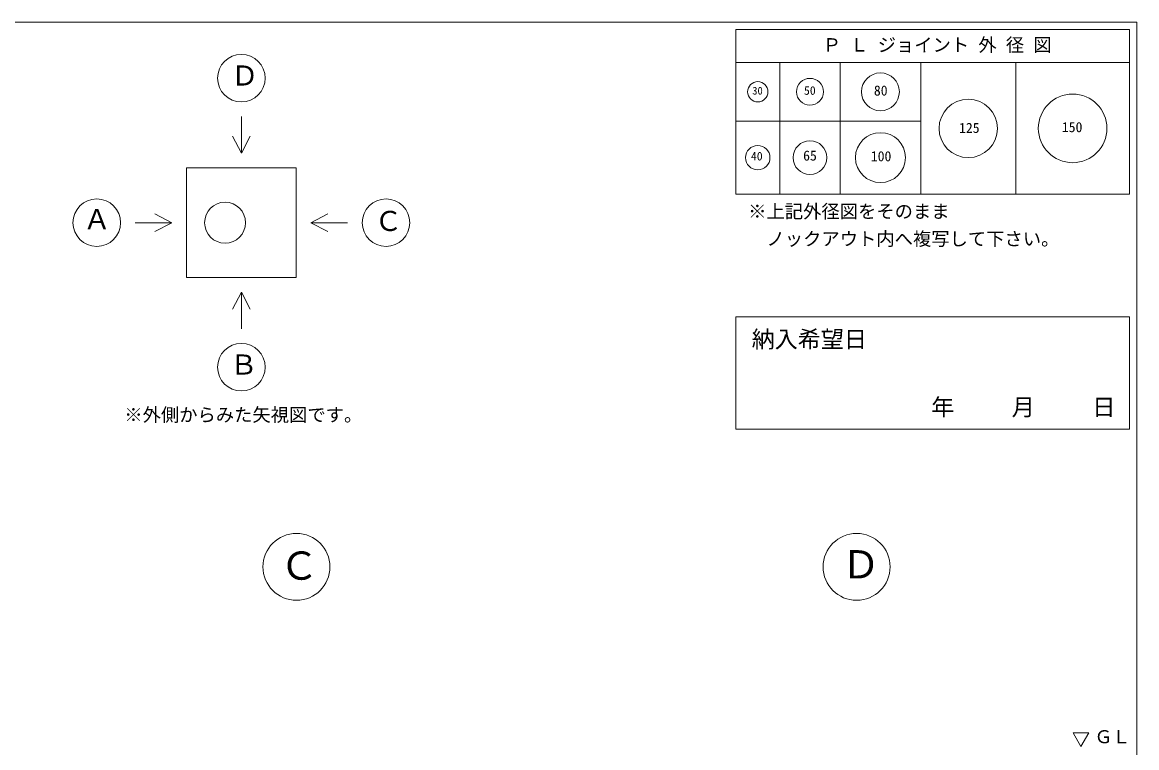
# Model space of a CAD drawing. Units: millimetres, scale not verified. Extents: x -6420 to 6420, y -3057 to 3057.
# Drawn here: x 2361 to 6420, y 413 to 3057 of the extents above; entities that cross this region are included whole.
import ezdxf
from ezdxf.enums import TextEntityAlignment as Align

# ---------------------------------------------------------------- set-up
doc = ezdxf.new("R2010")
doc.units = ezdxf.units.MM
doc.header["$LTSCALE"] = 20
for name, color, linetype, lineweight in [('0-2_waku', 7, 'Continuous', 18), ('0-3_gaikei', 7, 'Continuous', 18), ('0-5_sunpou', 7, 'Continuous', 5), ('0-D_文字１', 7, 'Continuous', 18)]:
    doc.layers.add(name, color=color, linetype=linetype, lineweight=lineweight)
doc.styles.add('ＭＳ ゴシック', font='')
doc.styles.get('ＭＳ ゴシック').set_extended_font_data('MS Gothic')

msp = doc.modelspace()

# ---------------------------------------------------------------- linework, layer by layer
at = {"layer": '0-2_waku'}
for p, q in [((-1740.36, 3056.72), (6419.64, 3056.72)), ((6419.64, 3056.72), (6419.64, -2643.28)), ((4959.64, 3030.05), (4959.64, 2430.05)), ((4959.64, 3030.05), (6392.97, 3030.05)), ((4959.64, 3030.05), (6392.97, 3030.05)), ((4959.64, 3030.05), (6392.97, 3030.05)), ((4959.64, 3030.05), (4959.64, 2430.05)), ((4959.64, 3030.05), (6392.97, 3030.05)), ((4959.64, 3030.05), (6392.97, 3030.05)), ((4959.64, 3030.05), (6392.97, 3030.05)), ((6392.97, 3030.05), (6392.97, 2430.05)), ((6392.97, 3030.05), (6392.97, 2430.05)), ((4959.64, 2910.05), (6392.97, 2910.05)), ((5119.64, 2910.05), (5119.64, 2430.05)), ((5339.64, 2910.05), (5339.64, 2430.05)), ((5632.97, 2910.05), (5632.97, 2430.05)), ((5979.64, 2910.05), (5979.64, 2430.05)), ((4959.64, 2696.72), (5632.97, 2696.72)), ((4959.64, 2430.05), (6392.97, 2430.05)), ((4959.64, 2430.05), (6392.97, 2430.05))]:
    msp.add_line(p, q, dxfattribs=at)
at = {"layer": '0-3_gaikei'}
for p, q in [((3159.12, 2713.01), (3159.12, 2579.68)), ((3159.12, 2579.68), (3126.95, 2641.52)), ((3159.12, 2579.68), (3191.29, 2641.52)), ((2959.12, 2526.35), (3359.12, 2526.35)), ((2959.12, 2526.35), (2959.12, 2126.35)), ((3359.12, 2526.35), (3359.12, 2126.35)), ((2905.79, 2326.35), (2843.95, 2358.52)), ((3412.45, 2326.35), (3474.29, 2358.52)), ((2772.45, 2326.35), (2905.79, 2326.35)), ((2905.79, 2326.35), (2843.95, 2294.18)), ((2959.12, 2126.35), (3359.12, 2126.35)), ((3159.12, 2073.01), (3126.95, 2011.18)), ((3159.12, 2073.01), (3191.29, 2011.18)), ((3159.12, 1939.68), (3159.12, 2073.01))]:
    msp.add_line(p, q, dxfattribs=at)
msp.add_lwpolyline([(3545.79, 2326.35), (3412.45, 2326.35), (3474.29, 2294.18)], dxfattribs=at)
for centre, radius in [((3159.12, 2853.01), 86.67), ((2632.45, 2326.35), 86.67), ((3099.8, 2326.35), 74.67), ((3685.79, 2326.35), 86.67), ((3159.12, 1799.68), 86.67), ((3359.64, 1072.05), 121.88), ((5399.64, 1072.05), 121.88)]:
    msp.add_circle(centre, radius, dxfattribs=at)
at = {"layer": '0-5_sunpou', "lineweight": 18}
msp.add_lwpolyline([(4959.64, 1983), (4959.64, 1574.05), (6392.97, 1574.05), (6392.97, 1983)], close=True, dxfattribs=at)
for centre, radius in [((5229.64, 2803.39), 49), ((5486.31, 2803.39), 69), ((5039.64, 2803.39), 37), ((5806.31, 2670.05), 106.5), ((6186.31, 2670.05), 125), ((5486.31, 2563.39), 91), ((5039.64, 2563.39), 44.5), ((5229.64, 2563.39), 61.5)]:
    msp.add_circle(centre, radius, dxfattribs=at)
at = {"layer": '0-D_文字１'}
for p, q in [((6187.94, 467.77), (6244.81, 467.77)), ((6216.37, 417.18), (6187.94, 467.77)), ((6216.37, 417.18), (6244.81, 467.77))]:
    msp.add_line(p, q, dxfattribs=at)

# ---------------------------------------------------------------- texts
at = {"layer": '0-5_sunpou', "style": 'ＭＳ ゴシック'}
for s, height, p in [('30', 28.04, (5019.59, 2784.85)), ('50', 31.16, (5208.05, 2783.04)), ('80', 36.66, (5462.49, 2778.7)), ('125', 36.66, (5772.59, 2642.63)), ('150', 36.66, (6147.12, 2645.28)), ('40', 31.16, (5014.92, 2543.79)), ('65', 36.66, (5204.86, 2541.66)), ('100', 36.66, (5451.36, 2539.21)), ('納入希望日', 61.58, (5017.32, 1852.49))]:
    msp.add_text(s, height=height, dxfattribs=at).set_placement(p, align=Align.BOTTOM_LEFT)
at = {"layer": '0-D_文字１', "style": 'ＭＳ ゴシック'}
for s, height, p in [('Ｐ Ｌ ジョイント 外 径 図', 48.88, (5276.47, 2935.15)), ('Ｄ', 73.31, (3121.35, 2804.02)), ('※上記外径図をそのまま', 48.88, (5004.7, 2328.46)), ('Ａ', 73.31, (2583.1, 2280.65)), ('Ｃ', 73.31, (3644.37, 2274.04)), ('\u3000ノックアウト内へ複写して下さい。', 48.88, (5004.7, 2228.46)), ('Ｂ', 73.31, (3117.7, 1750.68)), ('\u3000\u3000\u3000年     月     日', 61.58, (5419.12, 1604.95)), ('※外側からみた矢視図です。', 48.88, (2732.73, 1587.19)), ('Ｃ', 103.1, (3298.59, 994.17)), ('Ｄ', 103.1, (5344.39, 998.82)), ('ＧＬ', 47.65, (6266.08, 414.94))]:
    msp.add_text(s, height=height, dxfattribs=at).set_placement(p, align=Align.BOTTOM_LEFT)

doc.saveas('drawing.dxf')
